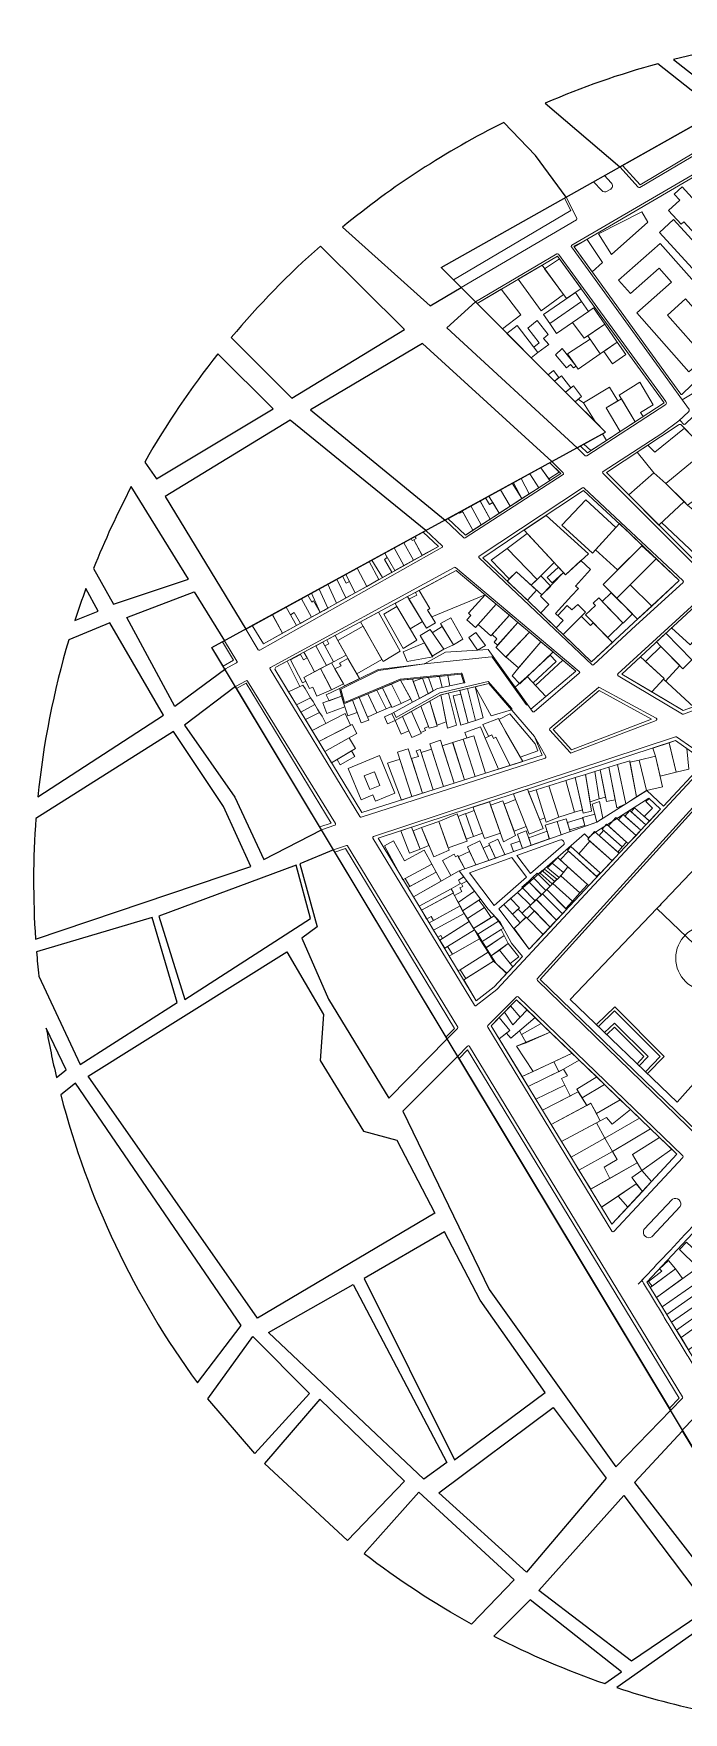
# Model space of a CAD drawing. Header units: millimetres. Extents: x 5737 to 6490, y 1723 to 2476.
# Drawn here: x 5737 to 6025, y 1731 to 2476 of the extents above; entities that cross this region are included whole.
import ezdxf

# ---------------------------------------------------------------- set-up
doc = ezdxf.new("R2010")
doc.units = ezdxf.units.MM
for name, color, linetype, lineweight in [('EDIFICAÇÕES', 250, 'Continuous', 15), ('POLIGONAL', 250, 'Continuous', 25), ('QUADRAS', 251, 'Continuous', 0)]:
    doc.layers.add(name, color=color, linetype=linetype, lineweight=lineweight)

msp = doc.modelspace()

# ---------------------------------------------------------------- linework, layer by layer
for points in [[(6121.64, 2475.81, 0.067625), (6020.98, 2464.39), (6046.37, 2444.49), (6058.18, 2451.14), (6066.31, 2443.24)], [(6040.68, 2441.29), (6013.94, 2462.54, 0.035174), (5964.06, 2445.03), (5997.08, 2416.74)], [(5973.36, 2403.38), (5959.75, 2421.82), (5945.71, 2436.5, 0.056869), (5874.14, 2390.08), (5912.98, 2355.15), (5926.76, 2363.27), (5917.89, 2372.16)], [(5901.61, 2344.69), (5864.29, 2381.68, 0.037712), (5824.76, 2341.07), (5851.66, 2314.19)], [(5818.89, 2333.88, 0.038594), (5786.4, 2285.85), (5791.66, 2278.49), (5843.4, 2309.52)], [(5780.43, 2274.95, 0.026601), (5763.71, 2238.62), (5772.58, 2222.76), (5805.85, 2233.96)], [(5760.3, 2229.71, 0.009883), (5755.43, 2215.65), (5765.79, 2219.74)], [(5794.68, 2173.63), (5770.98, 2214.48), (5752.73, 2206.95, 0.047261), (5739, 2137.33)], [(5742.75, 2034.84, 0.014877), (5747.26, 2012.92), (5751.61, 2016.35)], [(5809.76, 1877.46), (5829.14, 1902.93), (5755.64, 2010.33), (5749.16, 2005.26, 0.094831)], [(5957.31, 1781.26), (5941.2, 1765.16, 0.035637), (5990.45, 1744.11), (5997.85, 1749.29)], [(6040.01, 1773.51), (6003.82, 1748), (5995.73, 1742.33, 0.028453), (6037.06, 1731.29), (6060.55, 1747.92)]]:
    msp.add_lwpolyline(points, format="xyb", close=True)
for points in [[(5933.11, 2356.91), (5920.42, 2345.33), (5978.24, 2292.2), (5990.82, 2299.09), (5986.11, 2303.81), (5977.29, 2312.64), (5973.02, 2316.93), (5968.16, 2321.8), (5965.35, 2324.61)], [(5909.54, 2338.49), (5859.96, 2309.06), (5919.62, 2260.13), (5966.98, 2286.04)], [(5850.92, 2304.37), (5795.41, 2270.62), (5831.21, 2211.75), (5911.13, 2255.48)], [(5826.62, 2186.3), (5804.06, 2169.13), (5826.39, 2137.2), (5839.29, 2109.55), (5864.81, 2122.81)], [(5870.15, 2113.93), (5855.15, 2107.67), (5862.81, 2079.67), (5856.05, 2074.68), (5867.85, 2047.65), (5894.6, 2003.73), (5920.61, 2030.04)], [(5925.23, 2022.36), (5900.81, 1997.92), (5939.16, 1918.89), (5995.3, 1840.26), (6019.67, 1865.37)], [(6080.99, 1763.42), (6024.94, 1856.18), (6003.69, 1833.34), (6066.47, 1752.27)]]:
    msp.add_lwpolyline(points, close=True)
for points in [[(5822.32, 2194.21), (5799.77, 2177.44), (5778.54, 2216.88), (5808.35, 2228.27), (5821.72, 2206.56)], [(5792.66, 2084.43), (5804.13, 2047.47), (5859.89, 2083.37), (5853.53, 2107.07), (5792.66, 2084.43)], [(5761.29, 2013.44), (5849.5, 2068.64), (5865.69, 2040.91), (5864.21, 2020.41), (5883.48, 1989.05), (5898.29, 1985.08), (5915.11, 1952.75), (5836.46, 1906.12), (5761.29, 2013.44)], [(5883.77, 1923.82), (5923.86, 1843.31), (5963.95, 1873.25), (5935.2, 1914.12), (5919.4, 1944.47), (5883.77, 1923.82)], [(5841.32, 1899.75), (5878.91, 1921.15), (5920.42, 1842.1), (5910.24, 1834.8), (5841.32, 1899.75)], [(5814.44, 1870.38), (5834.29, 1898.04), (5859.41, 1872.75), (5835.2, 1846.18), (5814.44, 1870.38)], [(5876.27, 1807.56), (5901.66, 1833.93), (5864.01, 1870.19), (5839.58, 1841.63), (5876.27, 1807.56)], [(5955.76, 1793.51), (5916.89, 1828.75), (5967.57, 1866.6), (5991.02, 1835.21), (5955.76, 1793.51)], [(6036.73, 1777.4), (6002.26, 1753.97), (5961.17, 1785.39), (5998.95, 1827.55), (6036.73, 1777.4)]]:
    msp.add_lwpolyline(points)
for points in [[(5737.98, 2074.24), (5833.47, 2106.41), (5821.37, 2133.14), (5799.12, 2166.34), (5738.17, 2127.83, 0.035858), (5737.98, 2074.24)], [(5789.64, 2083.81), (5738.4, 2068.61, 0.007149), (5739.44, 2057.91), (5757.74, 2018.63), (5800.83, 2046.09), (5789.64, 2083.82)], [(5883.66, 1801.71), (5908.03, 1829.03), (5950.31, 1790.12), (5931.38, 1770.4, -0.037967), (5883.68, 1801.7)]]:
    msp.add_lwpolyline(points, format="xyb")
at = {"layer": 'EDIFICAÇÕES'}
for points in [[(6021.23, 2404.7), (6024.77, 2407.89), (6039.45, 2391.87), (6032.11, 2385.14), (6025.43, 2392.43), (6024.27, 2391.36), (6018.69, 2397.45), (6023.69, 2402.02), (6021.26, 2404.67)], [(5987.59, 2387.13), (5993.43, 2377.99), (6009.47, 2392.19), (6006.92, 2396.86), (5987.59, 2387.13)], [(6014.7, 2387.74), (6020.87, 2393.39), (6043.49, 2368.7), (6037.32, 2363.05), (6014.7, 2387.74)], [(5976.89, 2381.28), (5984.84, 2370.29), (5989.4, 2374.41), (5982.57, 2384.61), (5976.66, 2381.63), (5976.89, 2381.28)], [(5963.78, 2371.5), (5970.36, 2376.05), (5979.96, 2362.82), (5973.49, 2358.34), (5963.78, 2371.5)], [(5952.05, 2366.94), (5962.19, 2352.88), (5972.11, 2360.21), (5962.62, 2373.17), (5952.05, 2366.94)], [(5977.44, 2361.07), (5980.17, 2357.12), (5966.04, 2347.35), (5963.3, 2351.29), (5977.44, 2361.07)], [(5980.17, 2357.12), (5983.22, 2352.7), (5969.1, 2342.94), (5966.05, 2347.36), (5980.17, 2357.12)], [(5983.22, 2352.7), (5985.46, 2354.25), (5990.41, 2347.09), (5981.35, 2340.82), (5976.16, 2347.82), (5983.22, 2352.7)], [(6018.26, 2351.06), (6026.3, 2358.19), (6037.8, 2345.2), (6029.76, 2338.07), (6018.26, 2351.06)], [(5990.41, 2347.09), (5995.98, 2339.04), (5988.47, 2333.85), (5982.91, 2341.9), (5990.41, 2347.09)], [(5983.93, 2340.42), (5988.47, 2333.85), (5978.65, 2327.06), (5973.95, 2333.86), (5983.93, 2340.42)], [(5983.93, 2340.42), (5988.47, 2333.85)], [(5995.98, 2339.04), (5999.76, 2333.57), (5993.85, 2329.48), (5990.07, 2334.95), (5995.98, 2339.04)], [(5968.54, 2333.49), (5973.44, 2327.65), (5975.23, 2329.14), (5976.52, 2327.61), (5977.7, 2328.43), (5971.56, 2336.27), (5968.54, 2333.49)], [(5965.35, 2324.61), (5967.68, 2326.43), (5970.11, 2323.31), (5968.16, 2321.8)], [(5975.39, 2318.78), (5971.2, 2324.16), (5968.16, 2321.8)], [(5973.02, 2316.93), (5976.5, 2319.64), (5980.19, 2314.9), (5977.29, 2312.64)], [(5973.02, 2316.93), (5975.39, 2318.78)], [(5992.59, 2296.35), (5997.32, 2299.42), (5991.03, 2309.84), (5996.29, 2313.02), (5992.6, 2319.12), (5981.07, 2312.15), (5986.11, 2303.81)], [(6003.93, 2303.72), (6007.45, 2306), (6006.33, 2307.86), (6011.95, 2311.26), (6005.92, 2321.25), (5996.82, 2315.54), (6003.93, 2303.72)], [(5977.29, 2312.64), (5978.65, 2313.7), (5981.07, 2312.15), (5986.11, 2303.81)], [(5997.32, 2299.42), (6003.93, 2303.72), (5997.79, 2313.93), (5991.03, 2309.84), (5997.32, 2299.42)], [(6017.56, 2276.36), (6012.25, 2281.12), (6004.78, 2290.21), (6009.48, 2293.31), (6012.66, 2290.31), (6025.78, 2300.89), (6035.23, 2290.96), (6017.56, 2276.36)], [(5991.18, 2295.43), (5984.25, 2290.94), (5981.1, 2293.77)], [(5989.43, 2298.32), (5991.18, 2295.43), (5992.59, 2296.35)], [(5989.43, 2298.32), (5991.18, 2295.43)], [(6035.23, 2290.96), (6017.56, 2276.36), (6027.11, 2266.76), (6044.11, 2278.82), (6045.52, 2280.16), (6044.32, 2281.41), (6035.23, 2290.96)], [(6012.25, 2281.12), (6001.07, 2271.32), (6014.47, 2257.93), (6025.63, 2268.35), (6017.56, 2276.36), (6012.25, 2281.12)], [(5939.06, 2270.76), (5943.66, 2263.18), (5948.53, 2266.33), (5944.16, 2273.56), (5939.06, 2270.76)], [(5982, 2269.04), (5995.4, 2256.85), (5985, 2245.41), (5971.37, 2257.82), (5982, 2269.04)], [(6045.69, 2254.6), (6033.03, 2242.62), (6015.61, 2258.99), (6014.47, 2257.93), (6025.63, 2268.35), (6027.11, 2266.76), (6034.64, 2260.6), (6036.97, 2262.19), (6045.69, 2254.6)], [(5973.06, 2235.85), (5983.16, 2245.23), (5964.47, 2262.22), (5954.62, 2255.66), (5973.06, 2235.85)], [(5996.98, 2258.59), (5986.35, 2246.9), (5996.13, 2238.01), (6006.99, 2248.88), (5996.98, 2258.59), (5996.98, 2258.59)], [(5947.08, 2247.57), (5955.98, 2254.21), (5968.01, 2241.27), (5960.49, 2233.81), (5947.08, 2247.57), (5947.08, 2247.57)], [(6012.74, 2242.5), (5995.75, 2225.44), (5989.66, 2231.51), (6006.84, 2248.77), (6013.2, 2242.97), (6012.74, 2242.5)], [(5960.49, 2233.81), (5947.08, 2247.57), (5940.1, 2242.33), (5948.11, 2234.06), (5951.36, 2237.2), (5957.85, 2231.19), (5960.49, 2233.81)], [(5962.49, 2226.9), (5961.92, 2226.34), (5965.69, 2222.68), (5962.02, 2218.92), (5968.92, 2212.3), (5971.95, 2215.6), (5968.58, 2218.69), (5975.75, 2226.49), (5978.72, 2229.72), (5977.46, 2230.86), (5984.13, 2238.23), (5979.82, 2242.13), (5973.07, 2235.84), (5972.13, 2236.85), (5961.92, 2226.34)], [(6013.2, 2242.97), (6023.38, 2233.28), (6011.24, 2222.01), (6001.75, 2231.46), (6013.2, 2242.97)], [(5951.36, 2237.2), (5960.22, 2229), (5956.33, 2224.81), (5956.11, 2224.56), (5947.13, 2233.1), (5951.36, 2237.2)], [(5957.85, 2231.19), (5962.04, 2235.35), (5966.49, 2230.87), (5962.49, 2226.9), (5957.85, 2231.19)], [(5964.92, 2234.65), (5969.88, 2239.27), (5972.13, 2236.85), (5967.17, 2232.24), (5964.92, 2234.65)], [(5903.59, 2225.12), (5907.13, 2226.77), (5906.52, 2228.06), (5908.11, 2228.91), (5912.9, 2220.93), (5911.79, 2220.24), (5915.32, 2214.58), (5911.38, 2212.12), (5903.59, 2225.12)], [(5937.91, 2226.47), (5942.33, 2222.76), (5933.05, 2212.49), (5929.28, 2215.89), (5931.03, 2217.83), (5929.94, 2218.82), (5937.37, 2226.93), (5937.91, 2226.47)], [(5989.33, 2223.99), (5993.33, 2227.85), (6002.67, 2218.55), (5998.57, 2214.43), (5989.33, 2223.99)], [(6001.75, 2231.46), (5995.75, 2225.44), (6004.96, 2216.18), (6011.24, 2222.01)], [(5882.13, 2215.01), (5892.09, 2197.36), (5899.7, 2201.95), (5890.06, 2219.25), (5882.13, 2215.01)], [(5892.49, 2218.46), (5898.16, 2221.86), (5907.15, 2206.87), (5900.99, 2203.18), (5892.49, 2218.46)], [(5898.16, 2221.86), (5897.44, 2223.2), (5902.97, 2226.16), (5909.6, 2215.1), (5904.17, 2211.85), (5898.16, 2221.86)], [(5942.33, 2222.76), (5948.14, 2217.88), (5939.93, 2208.79), (5934.3, 2213.87), (5942.33, 2222.76)], [(5968.92, 2212.3), (5972, 2209.35), (5980.01, 2217.42), (5981.9, 2219.25), (5978.51, 2222.74), (5975.83, 2220.29), (5973.72, 2222.23), (5969.6, 2217.76), (5971.95, 2215.6), (5968.92, 2212.3), (5972, 2209.35)], [(5998.49, 2214.51), (5991.75, 2208), (5981.96, 2218.13), (5986.28, 2222.29), (5985.34, 2223.26), (5987.77, 2225.6), (5998.49, 2214.51)], [(6020.71, 2212.86), (6032.62, 2223.81), (6039.48, 2217.36), (6028.28, 2204.78), (6020.09, 2212.29), (6020.71, 2212.86)], [(5883.22, 2213.08), (5891.57, 2198.23), (5880.41, 2191.92), (5872.34, 2206.17), (5872.05, 2206.72), (5883.22, 2213.08)], [(5908.56, 2208.94), (5913.94, 2199.82), (5918.99, 2202.8), (5913.07, 2211.65), (5908.54, 2208.98)], [(5918.99, 2202.8), (5923.3, 2204.77), (5918.3, 2212.99), (5913.93, 2210.19)], [(5923.3, 2204.77), (5927.5, 2207.27), (5922.16, 2216.78), (5917.56, 2214.2), (5917.56, 2214.2), (5923.3, 2204.77)], [(5948.12, 2217.9), (5951.88, 2214.73), (5942.88, 2204.59), (5941.33, 2205.96), (5942.61, 2207.41), (5940.45, 2209.33), (5948.12, 2217.9)], [(5951.88, 2214.73), (5957.04, 2210.4), (5946.61, 2199.38), (5942.2, 2203.56), (5942.07, 2203.68), (5951.88, 2214.73)], [(5980.08, 2217.36), (5984.12, 2213.36), (5985.36, 2214.61), (5993.83, 2205.85), (5984.58, 2197.28), (5972, 2209.35), (5980.01, 2217.42)], [(5866.32, 2204.32), (5868.07, 2205.26), (5867.15, 2206.99), (5870.84, 2208.97), (5872.05, 2206.72), (5875.68, 2200.27), (5870.09, 2197.28), (5866.32, 2204.32)], [(5912.67, 2201.97), (5914.19, 2199.4), (5902.83, 2197.35), (5900.98, 2201.76), (5910.45, 2205.73), (5912.67, 2201.97)], [(5933.22, 2210.23), (5937.53, 2204.53), (5934, 2202.45), (5930.08, 2207.99), (5933.22, 2210.23)], [(5957.04, 2210.4), (5962.09, 2206.15), (5952.25, 2194.6), (5946.62, 2199.4), (5957.04, 2210.4)], [(5962.09, 2206.15), (5967.48, 2201.63), (5952.74, 2187.5), (5949.3, 2191.12), (5951.8, 2194.06), (5962.09, 2206.15)], [(6009.38, 2198.29), (6015.28, 2204.09), (6023.68, 2195.56), (6017.41, 2188.68), (6016.46, 2189.55), (6016.77, 2189.9), (6008.51, 2197.43), (6009.38, 2198.29)], [(6015.28, 2204.09), (6013.34, 2206.06), (6017.49, 2209.9), (6029.03, 2198.19), (6025, 2194.22), (6015.28, 2204.09)], [(5850.99, 2198.13), (5855.5, 2200.54), (5856.76, 2198.2), (5858.38, 2199.06), (5861.71, 2192.84), (5857.03, 2190.34), (5857.88, 2188.75), (5856.42, 2187.97), (5850.99, 2198.13)], [(5874.63, 2187.46), (5874.63, 2187.46), (5869.21, 2196.8), (5864.33, 2194.23), (5869.2, 2184.9), (5874.63, 2187.46)], [(5874.63, 2187.46), (5875.06, 2186.58), (5881.62, 2189.79), (5876.52, 2198.79), (5872.75, 2196.65), (5873.47, 2195.43), (5870.78, 2194.09), (5874.63, 2187.46)], [(5966.15, 2200.24), (5968.83, 2197.45), (5958.75, 2187.88), (5956.09, 2190.68), (5966.15, 2200.24)], [(5971.77, 2198.02), (5977.6, 2193.12), (5964.3, 2181.81), (5960.09, 2186.36), (5959.66, 2186.83), (5971.77, 2198.02)], [(6011.32, 2183.92), (6016.77, 2189.9), (6006.26, 2199.48), (5998.05, 2191.84), (6011.32, 2183.92)], [(5868.49, 2186.46), (5868.49, 2186.46), (5869.17, 2184.89), (5862.79, 2181.98), (5860.94, 2186.02), (5859.51, 2185.37), (5857.03, 2190.34), (5864.33, 2194.23), (5868.49, 2186.46)], [(5905.11, 2189.6), (5899.88, 2189.07), (5905.18, 2179.34), (5908.23, 2181), (5905.11, 2189.6)], [(5950.67, 2186.03), (5957.66, 2176.19), (5964.29, 2181.81), (5956.09, 2190.68), (5950.67, 2186.03)], [(6011.32, 2183.92), (6025.14, 2175.66), (6029.83, 2177.37), (6016.46, 2189.55), (6011.32, 2183.92)], [(5850.23, 2183.95), (5853.71, 2178.21), (5859.92, 2181.33), (5857.62, 2185.4), (5856.55, 2186.96), (5850.23, 2183.95)], [(5873.72, 2182.01), (5865.47, 2179), (5867.17, 2174.32), (5875.19, 2177.26), (5874.71, 2178.57), (5873.72, 2182.01)], [(5872.74, 2185.45), (5866.93, 2182.61), (5868.2, 2180), (5873.72, 2182.01), (5872.74, 2185.45)], [(5917.69, 2182.56), (5912.82, 2179.81), (5916.04, 2169.2), (5920.13, 2170.57), (5917.69, 2182.56)], [(5921.06, 2183.36), (5917.69, 2182.56), (5920.69, 2167.84), (5924.61, 2169.21), (5921.06, 2183.36)], [(5926.64, 2182.96), (5923.22, 2182.15), (5926.56, 2169.14), (5929.82, 2170.27), (5926.64, 2182.96)], [(5929.6, 2185.38), (5926.23, 2184.58), (5929.82, 2170.27), (5933.15, 2171.24), (5929.6, 2185.38)], [(5932.97, 2186.18), (5929.6, 2185.38), (5933.15, 2171.24), (5936.49, 2172.39), (5932.97, 2186.18)], [(5853.71, 2178.21), (5855.7, 2174.94), (5861.81, 2178.39), (5861.1, 2179.66), (5859.92, 2181.33), (5853.71, 2178.21)], [(5855.7, 2174.94), (5857.68, 2171.66), (5863.89, 2174.78), (5862.98, 2176.33), (5861.81, 2178.39), (5855.7, 2174.94)], [(5857.68, 2171.66), (5860.66, 2166.77), (5866.78, 2169.9), (5865.06, 2173.11), (5863.89, 2174.78), (5857.68, 2171.66)], [(5897.53, 2171.18), (5896.01, 2174.34), (5892.76, 2172.92), (5894.15, 2169.71), (5897.53, 2171.18)], [(5912.82, 2179.81), (5908.93, 2177.61), (5912.54, 2167.89), (5916.15, 2168.76), (5912.82, 2179.81)], [(5866.29, 2157.46), (5866.29, 2157.46), (5863.59, 2161.91), (5878.42, 2169.51), (5880.5, 2165.45), (5866.29, 2157.46)], [(5900.72, 2172.98), (5897.53, 2171.18), (5900.18, 2165.11), (5903.55, 2166.58), (5900.72, 2172.98)], [(5937.58, 2147.86), (5937.58, 2147.86), (5943.31, 2149.67), (5937.34, 2163.43), (5935.33, 2168.37), (5928.4, 2165.98), (5928.4, 2165.98), (5929.27, 2163.49), (5932.31, 2164.42), (5933.66, 2160.19), (5937.58, 2147.86)], [(5948.5, 2151.32), (5954.05, 2153.09), (5946.47, 2166.42), (5946.47, 2166.42), (5943.29, 2172.07), (5936.41, 2169.45), (5938.85, 2164.24), (5940.32, 2164.92), (5940.3, 2164.95)], [(5948.35, 2174.12), (5959.62, 2160.93), (5960.68, 2157.85), (5952.94, 2154.97), (5943.51, 2171.64), (5948.35, 2174.12)], [(5877.24, 2163.23), (5879.82, 2158.89), (5869.28, 2152.51), (5866.29, 2157.46), (5877.06, 2163.52), (5877.24, 2163.23)], [(5912.88, 2160.96), (5917.55, 2162.44), (5923.59, 2143.4), (5918.92, 2141.92), (5912.88, 2160.96)], [(5943.31, 2149.67), (5945.72, 2150.44), (5948.5, 2151.32), (5942.11, 2163.82), (5941.15, 2163.32), (5940.3, 2164.95), (5937.34, 2163.43), (5943.31, 2149.67)], [(6012.9, 2155.39), (6011.71, 2159), (6018.93, 2161.37), (6022.03, 2148.25), (6014.98, 2146.58), (6012.9, 2155.39)], [(6019.26, 2159.97), (6018.93, 2161.37), (6021.8, 2162.31), (6026.78, 2158.84), (6027.73, 2149.6), (6022.03, 2148.25), (6019.26, 2159.97)], [(5871.75, 2154), (5873.14, 2151.59), (5879.59, 2155.32), (5878.08, 2157.85), (5871.75, 2154)], [(5876.69, 2149.98), (5890.57, 2155.68), (5897.39, 2139.07), (5888.74, 2135.51), (5887.62, 2138.24), (5882.4, 2136.09), (5876.69, 2149.98)], [(5996.08, 2151.71), (6001.49, 2153.35), (6004.55, 2137.39), (5999.75, 2134.33), (5996.08, 2151.71)], [(6001.61, 2152.73), (6005.68, 2153.69), (6008.88, 2140.15), (6004.55, 2137.39), (6001.61, 2152.73)], [(6005.68, 2153.69), (6012.9, 2155.39), (6016.09, 2141.85), (6008.88, 2140.15), (6005.68, 2153.69)], [(5884, 2146.84), (5888.24, 2148.53), (5890.7, 2142.38), (5886.25, 2140.6), (5883.79, 2146.76), (5884, 2146.84)], [(5965.69, 2142.28), (5973.23, 2144.65), (5976.95, 2130.55), (5970.05, 2128.37), (5965.69, 2142.28)], [(5973.23, 2144.65), (5977.33, 2145.93), (5980.59, 2131.6), (5976.95, 2130.55), (5973.23, 2144.65)], [(5977.33, 2145.93), (5981.85, 2147.34), (5984.61, 2130.97), (5980.93, 2130.1), (5977.33, 2145.93)], [(5981.85, 2147.34), (5985.96, 2148.61), (5988.02, 2136.43), (5983.89, 2135.22), (5981.85, 2147.34)], [(5985.96, 2148.61), (5988.43, 2149.38), (5990.81, 2137.24), (5988.02, 2136.43), (5985.96, 2148.61)], [(5988.43, 2149.38), (5992.25, 2150.57), (5995.12, 2136.06), (5991.2, 2135.28), (5988.4, 2149.37)], [(5992.26, 2150.54), (5996.08, 2151.71), (5999.75, 2134.33), (5995.83, 2132.5), (5992.26, 2150.54)], [(5950.82, 2136.19), (5949.99, 2138.73), (5956.12, 2140.78), (5963.11, 2123.31), (5956.96, 2120.85), (5955.59, 2124.26), (5950.82, 2136.19)], [(5956.65, 2139.45), (5960.02, 2140.5), (5963.91, 2128.08), (5961.57, 2127.14), (5956.65, 2139.45)], [(5960.02, 2140.5), (5965.69, 2142.28), (5970.05, 2128.37), (5964.52, 2126.16), (5960.02, 2140.5)], [(5921.38, 2114.87), (5929.36, 2117.74), (5925.04, 2129.78), (5916.78, 2126.47), (5921, 2114.73)], [(5925.42, 2128.7), (5928.63, 2129.96), (5932.28, 2119.81), (5929.04, 2118.65), (5925.42, 2128.7)], [(5928.67, 2129.87), (5932.56, 2131.28), (5936.21, 2121.22), (5932.28, 2119.81), (5928.63, 2129.96)], [(5932.56, 2131.28), (5932.05, 2132.84), (5939.27, 2135.21), (5944.13, 2121.24), (5937.05, 2118.91), (5932.56, 2131.28)], [(5939.78, 2133.65), (5945.3, 2135.65), (5950.85, 2120.28), (5945.47, 2117.41), (5939.78, 2133.65)], [(5945.83, 2134.2), (5950.82, 2136.19), (5955.59, 2124.26), (5950.19, 2122.1), (5945.83, 2134.2)], [(5981.63, 2124.61), (5981.72, 2124.34), (5986.89, 2126.17), (5985.98, 2129.68), (5980.63, 2128.19), (5981.63, 2124.61)], [(5984.78, 2134.14), (5988.05, 2135.31), (5989.64, 2127.9), (5986.98, 2126.2), (5984.78, 2134.14)], [(6006.42, 2122.57), (6008.69, 2124.97), (6001.53, 2131.32), (5999.34, 2128.85), (6006.42, 2122.57)], [(6008.69, 2124.97), (6010.26, 2126.65), (6003.68, 2132.48), (6002.16, 2130.76), (6008.69, 2124.97)], [(6008.02, 2128.63), (6010.26, 2126.65), (6015.13, 2131.85), (6010.08, 2136.65), (6008.7, 2135.25), (6011.65, 2132.35), (6008.12, 2128.75)], [(5900.01, 2122.32), (5903.88, 2112.34), (5908.55, 2114.18), (5904.77, 2123.88), (5900.01, 2122.32)], [(5908.55, 2114.18), (5908.55, 2114.18), (5912.44, 2115.82), (5909.09, 2123.71), (5905.4, 2122.27), (5908.55, 2114.18)], [(5909.09, 2123.71), (5916.78, 2126.47), (5921.38, 2113.68), (5914.58, 2110.79), (5909.09, 2123.71)], [(5953.92, 2114.48), (5957.86, 2115.88), (5955.58, 2122.28), (5951.74, 2120.8), (5953.92, 2114.48)], [(5964.16, 2124.43), (5965.87, 2118.72), (5971.03, 2120.55), (5969.28, 2126.38), (5963.99, 2124.8), (5964.16, 2124.43)], [(5969.28, 2126.38), (5973.39, 2127.61), (5975.07, 2121.98), (5971.03, 2120.55), (5969.28, 2126.38)], [(5974.85, 2122.72), (5981.63, 2124.61), (5980.65, 2128.09), (5973.85, 2126.06), (5974.85, 2122.72)], [(5990.18, 2122.25), (5998.22, 2115.13), (5996.22, 2112.88), (5987.92, 2120.25), (5989.91, 2122.49), (5990.18, 2122.25)], [(5998.22, 2115.13), (6000.14, 2117.31), (5991.23, 2125.2), (5989.33, 2123.06), (5998.22, 2115.13)], [(6000.14, 2117.31), (6000.88, 2116.65), (6004.29, 2120.28), (5995.34, 2128.21), (5992.04, 2124.48), (6000.14, 2117.31)], [(6004.29, 2120.28), (6006.42, 2122.57), (5998.58, 2129.52), (5996.51, 2127.18), (6004.29, 2120.28)], [(5901.97, 2101.14), (5900.91, 2100.57), (5892.76, 2115.64), (5896.81, 2117.83), (5901.57, 2109.03), (5910.32, 2113.76), (5913.72, 2107.5), (5901.97, 2101.14)], [(5933.24, 2107.15), (5938.96, 2109.18), (5935.05, 2117.84), (5929.52, 2115.27), (5933.24, 2107.15)], [(5938.96, 2109.18), (5941.98, 2110.25), (5939.34, 2115.95), (5936.53, 2114.65), (5938.96, 2109.18)], [(5941.41, 2111.48), (5941.98, 2110.25), (5946.17, 2111.74), (5943.04, 2118.54), (5939.01, 2116.67), (5941.41, 2111.48)], [(5948.82, 2116.4), (5949.99, 2113.09), (5953.92, 2114.48), (5952.79, 2117.77), (5948.82, 2116.4)], [(5956.69, 2119.17), (5964.86, 2122.08), (5965.83, 2118.72), (5957.86, 2115.88), (5956.69, 2119.17)], [(5986.76, 2102.09), (5988.36, 2103.71), (5975.41, 2115.31), (5973.94, 2113.66), (5986.76, 2102.09)], [(5988.36, 2103.71), (5988.59, 2103.53), (5993.66, 2108.94), (5983.87, 2117.7), (5978.92, 2112.17), (5988.36, 2103.71)], [(5993.66, 2108.94), (5996.84, 2112.34), (5985.91, 2122.02), (5982.87, 2118.59), (5993.66, 2108.94)], [(5903.91, 2097.56), (5901.97, 2101.14), (5913.73, 2107.5), (5915.66, 2103.94), (5903.91, 2097.56)], [(5918.41, 2109.1), (5923.6, 2111.92), (5924.21, 2110.79), (5925.2, 2111.32), (5928.4, 2105.44), (5925.86, 2104.54), (5922.2, 2102.43), (5918.41, 2109.1)], [(5928.4, 2105.44), (5933.24, 2107.15), (5930.51, 2113.13), (5925.49, 2110.8), (5928.4, 2105.44)], [(5972.13, 2103.86), (5967.11, 2107.95), (5965, 2105.87), (5970.18, 2101.65), (5972.13, 2103.86)], [(5970.6, 2109.48), (5969.65, 2110.45), (5967.11, 2107.95), (5972.13, 2103.86), (5974.12, 2106.3), (5969.65, 2110.45)], [(5982.78, 2098.49), (5983.34, 2097.98), (5987.03, 2101.86), (5974.41, 2113.23), (5970.6, 2109.48), (5982.78, 2098.49)], [(5905.6, 2093.01), (5903.1, 2097.15), (5915.66, 2103.94), (5917.82, 2099.96), (5905.6, 2093.01)], [(5908.17, 2088.96), (5908.17, 2088.96), (5905.6, 2093.01), (5925.86, 2104.54), (5927.86, 2101.91), (5925.57, 2100.46), (5926.22, 2099.26), (5926.43, 2098.88), (5922.27, 2096.62), (5908.17, 2088.96)], [(5932.63, 2095.6), (5929.28, 2100.03), (5926.92, 2098.75), (5927.51, 2097.66), (5926.21, 2096.95), (5927.07, 2095.38), (5923.75, 2093.56), (5924.7, 2091.82), (5924.7, 2091.82), (5925.37, 2090.58), (5932.63, 2095.6)], [(5956.62, 2099.86), (5953.7, 2097.25), (5959.52, 2091.32), (5962.31, 2094.06), (5956.61, 2099.85)], [(5964.31, 2095.87), (5958.53, 2101.74), (5956.62, 2099.86), (5962.39, 2093.98), (5964.3, 2095.86)], [(5966.2, 2097.72), (5960.93, 2103.06), (5960.41, 2103.59), (5958.53, 2101.74), (5964.3, 2095.86), (5966.19, 2097.73)], [(5976.11, 2091.1), (5979.39, 2094.73), (5970.92, 2102.37), (5967.43, 2098.93), (5976.11, 2091.1)], [(5979.39, 2094.73), (5982.78, 2098.49), (5974.12, 2106.3), (5970.92, 2102.37), (5979.39, 2094.73)], [(5909.2, 2087.05), (5908.17, 2088.96), (5922.27, 2096.62), (5923.3, 2094.73), (5909.2, 2087.05)], [(5914.48, 2082.58), (5913.44, 2084.26), (5911.42, 2083.12), (5909.17, 2087.11), (5923.15, 2094.65), (5926.24, 2088.99), (5914.48, 2082.58)], [(5935.31, 2092.06), (5932.63, 2095.6), (5925.37, 2090.58), (5927.4, 2086.85), (5935.31, 2092.06)], [(5948.69, 2092.34), (5951.66, 2094.99), (5957.51, 2089.35), (5953.78, 2085.76), (5952.02, 2087.59), (5952.69, 2088.19), (5948.69, 2092.34)], [(5951.66, 2094.99), (5953.92, 2097.01), (5959.51, 2091.31), (5957.51, 2089.35), (5951.66, 2094.99)], [(5969.05, 2082.68), (5971.64, 2085.45), (5962.84, 2094.42), (5960.13, 2091.77), (5969.05, 2082.68)], [(5971.64, 2085.45), (5973.49, 2087.42), (5964.76, 2096.31), (5962.84, 2094.42), (5971.64, 2085.45)], [(5973.12, 2087.79), (5976.11, 2091.1), (5967.43, 2098.93), (5964.77, 2096.3), (5973.12, 2087.79)], [(5914.49, 2078.29), (5912.59, 2081.44), (5926.24, 2088.99), (5928.04, 2085.68), (5914.49, 2078.29)], [(5918.49, 2074.58), (5917.78, 2075.9), (5916.43, 2075.08), (5914.49, 2078.29), (5928.04, 2085.68), (5930.33, 2082.04), (5918.49, 2074.58)], [(5949.47, 2085.31), (5945.64, 2089.6), (5948.69, 2092.34), (5952.69, 2088.19), (5949.47, 2085.31)], [(5952.89, 2081.5), (5949.47, 2085.31), (5952.02, 2087.59), (5955.48, 2083.99), (5952.89, 2081.5)], [(5963.05, 2076.28), (5966.19, 2079.64), (5959.33, 2086.76), (5956.03, 2083.58), (5963.05, 2076.28)], [(5966.19, 2079.64), (5969.05, 2082.68), (5960.05, 2091.85), (5957.51, 2089.35), (5957.01, 2088.86), (5966.19, 2079.64)], [(5920.75, 2070.99), (5919.48, 2070.19), (5917.22, 2073.78), (5930.33, 2082.04), (5932.59, 2078.45), (5920.75, 2070.99)], [(5936.05, 2073.24), (5944.46, 2078.56), (5945.52, 2079.09), (5943.25, 2082.23), (5934.2, 2076.54), (5935.95, 2073.49)], [(5956.94, 2069.76), (5963.05, 2076.28), (5955.56, 2084.07), (5950.22, 2078.93), (5956.94, 2069.76)], [(5926.37, 2060.69), (5925.46, 2060.14), (5921.46, 2066.76), (5934.89, 2074.44), (5938.66, 2068.47)], [(5947.64, 2072.27), (5945.8, 2075.91), (5937.79, 2070.48), (5940.09, 2066.86), (5947.64, 2072.27)], [(5947.64, 2072.27), (5952.28, 2066.47), (5948.49, 2063.44), (5943.7, 2069.43), (5947.64, 2072.27)], [(5926.37, 2060.69), (5928.86, 2056.76), (5941.15, 2064.54), (5938.66, 2068.47), (5926.37, 2060.69)], [(5927.88, 2056.14), (5933.43, 2046.94), (5941.37, 2053.15), (5946.95, 2059.1), (5941.15, 2064.54), (5927.88, 2056.14)], [(5948.49, 2063.44), (5949.67, 2061.96), (5946.9, 2059.05), (5942.17, 2063.57), (5940.06, 2066.9), (5943.73, 2069.39), (5948.49, 2063.44)], [(5956.01, 2042.87), (5949.69, 2036.32), (5945.92, 2041.87), (5943.55, 2039.47), (5948.32, 2033.71), (5946.85, 2032.6), (5948.72, 2030.37), (5959.55, 2039.45), (5956.01, 2042.87)], [(5948.65, 2044.62), (5945.92, 2041.87), (5949.69, 2036.32), (5952.85, 2039.59), (5948.65, 2044.62)], [(5951.35, 2047.36), (5948.65, 2044.62), (5952.85, 2039.59), (5956.01, 2042.87), (5951.35, 2047.36)], [(5943.55, 2039.47), (5940, 2035.88), (5943.53, 2030.08), (5948.32, 2033.71), (5943.55, 2039.47)], [(5946.85, 2032.6), (5943.53, 2030.08), (5953.76, 2013.27), (5958.71, 2015.61), (5951.29, 2026.78), (5955.55, 2028.34), (5952.61, 2033.63), (5948.72, 2030.37), (5946.85, 2032.6)], [(5951.29, 2026.78), (5958.71, 2015.61), (5975.93, 2023.67), (5966.27, 2032.98), (5951.29, 2026.78)], [(5959.55, 2039.45), (5962.27, 2036.84), (5953.53, 2031.98), (5952.61, 2033.63), (5959.55, 2039.45)], [(5962.27, 2036.84), (5966.27, 2032.98), (5955.55, 2028.34), (5953.53, 2031.98), (5962.27, 2036.84)], [(5967.85, 2019.88), (5953.76, 2013.27), (5956.42, 2008.92), (5970.01, 2015.57), (5967.85, 2019.88)], [(5975.93, 2023.67), (5967.85, 2019.88), (5970.07, 2015.45), (5979.07, 2020.64), (5975.93, 2023.67)], [(5979.07, 2020.64), (5986.87, 2013.12), (5978, 2007.68), (5978.59, 2006.53), (5975.16, 2004.77), (5971.32, 2012.49), (5973.87, 2013.7), (5972.16, 2016.66), (5979.07, 2020.64)], [(5956.42, 2008.92), (5959.86, 2003.26), (5972.78, 2009.43), (5971.32, 2012.49), (5973.87, 2013.7), (5972.16, 2016.66), (5956.42, 2008.92)], [(5986.87, 2013.12), (5978, 2007.68), (5980.35, 2003.83), (5990.39, 2009.74), (5986.87, 2013.12)], [(5959.86, 2003.26), (5962.8, 1998.43), (5974.94, 2004.66), (5975.16, 2004.77), (5972.78, 2009.43), (5959.86, 2003.26)], [(5962.8, 1998.43), (5966.68, 1992.05), (5982.51, 2000.51), (5978.6, 2006.54), (5962.8, 1998.43)], [(5980.35, 2003.83), (5982.51, 2000.51), (5984.28, 2001.46), (5986.73, 1996.87), (5997.34, 2003.04), (5990.39, 2009.74), (5980.35, 2003.83)], [(5997.34, 2003.04), (6001.85, 1998.68), (5993.69, 1992.22), (5991.19, 1995.17), (5988.43, 1993.69), (5986.73, 1996.87), (5997.34, 2003.04)], [(5966.68, 1992.05), (5971.27, 1984.53), (5988.43, 1993.69), (5984.28, 2001.46), (5966.68, 1992.05)], [(5993.69, 1992.22), (5991.19, 1995.17), (5986.82, 1992.84), (5990.46, 1985.96), (6005.89, 1994.79), (6001.85, 1998.68), (5993.69, 1992.22)], [(5971.27, 1984.53), (5975.51, 1977.56), (5990.49, 1985.98), (5986.82, 1992.84), (5971.27, 1984.53)], [(6010.76, 1990.1), (5993.9, 1980.14), (5995.94, 1976.52), (5990.23, 1973.19), (5992.62, 1968.16), (6004.87, 1975.1), (6002.79, 1978.69), (6014.69, 1986.31), (6010.76, 1990.1)], [(6005.89, 1994.79), (5990.46, 1985.96), (5993.9, 1980.14), (6010.76, 1990.1), (6005.89, 1994.79)], [(5975.51, 1977.56), (5979, 1971.82), (5993.82, 1980.1), (5990.46, 1985.96), (5975.51, 1977.56)], [(6014.69, 1986.31), (6020.12, 1981.07), (6006.84, 1971.7), (6002.79, 1978.69), (6014.69, 1986.31)], [(6020.12, 1981.07), (6022.4, 1978.88), (6011.16, 1966.74), (6006.84, 1971.7), (6020.12, 1981.07)], [(5979, 1971.82), (5984.19, 1963.31), (5992.62, 1968.16), (5990.23, 1973.19), (5995.94, 1976.52), (5993.82, 1980.1), (5979, 1971.82)], [(6004.87, 1975.1), (5984.16, 1963.36), (5989.04, 1955.35), (6004.37, 1965.79)], [(6004.37, 1965.79), (5996.31, 1960.3), (6000.7, 1955.43), (6007.13, 1962.38), (6004.37, 1965.79)], [(6006.84, 1971.7), (6002.41, 1968.57), (6007.13, 1962.38), (6011.16, 1966.74), (6006.84, 1971.7)], [(5989.04, 1955.35), (5993.64, 1947.79), (6000.7, 1955.43), (5996.31, 1960.3), (5989.04, 1955.35)], [(6023.63, 1936.66), (6026.68, 1939.9), (6035.74, 1931.37), (6034.52, 1930.41), (6034.03, 1931.04), (6031.32, 1929.09), (6023.63, 1936.66)], [(6011.41, 1920.37), (6009.87, 1922.39), (6015.71, 1927.01), (6014.73, 1928.04), (6018.64, 1931.72), (6021.84, 1927.98), (6011.41, 1920.37)], [(6013.35, 1915.3), (6010.62, 1919.69), (6021.84, 1927.98), (6024.94, 1923.7), (6013.35, 1915.3)], [(6015.87, 1911.18), (6013.35, 1915.3), (6029.97, 1927.33), (6032.84, 1923.08), (6015.87, 1911.18)], [(6015.87, 1911.18), (6017.97, 1907.76), (6030.99, 1916.88), (6029.65, 1919.16), (6033.75, 1921.79), (6032.84, 1923.08), (6015.87, 1911.18)], [(6020.08, 1904.33), (6017.97, 1907.76), (6030.99, 1916.88), (6033.04, 1913.42), (6020.08, 1904.33)], [(6022.18, 1900.9), (6020.08, 1904.33), (6033.04, 1913.42), (6035.09, 1909.95), (6022.18, 1900.9)], [(6024.26, 1897.51), (6022.18, 1900.9), (6035.09, 1909.95), (6037.45, 1907.01), (6024.26, 1897.51)], [(6027.59, 1892.1), (6024.26, 1897.51), (6032.15, 1903.22), (6035.85, 1898.14), (6027.59, 1892.1)], [(6006.44, 1880.79), (6006.47, 1880.75)]]:
    msp.add_lwpolyline(points, dxfattribs=at)
for points in [[(6004.64, 2352), (6027.76, 2325.89), (6048.88, 2344.59), (6014.99, 2382.86), (5996.6, 2366.57), (6001.83, 2360.66), (6014.51, 2371.89), (6020.05, 2365.64)], [(5944.44, 2362.47), (5933.81, 2356.21), (5945.08, 2344.92), (5953.19, 2351.23)], [(5951.53, 2346.41), (5947.06, 2342.93), (5957.81, 2332.16), (5960.81, 2334.49)], [(5956.36, 2345.27), (5960.45, 2348.59), (5965.39, 2342.49), (5963.29, 2340.73), (5965.64, 2337.93), (5960.81, 2334.49), (5958.94, 2336.89), (5961.39, 2338.8)], [(5967.68, 2326.43), (5965.35, 2324.61), (5968.16, 2321.8), (5970.11, 2323.31)], [(5971.2, 2324.16), (5968.16, 2321.8), (5973.02, 2316.93), (5975.39, 2318.78)], [(5976.5, 2319.64), (5973.02, 2316.93), (5977.29, 2312.64), (5980.19, 2314.9)], [(5997.32, 2299.42), (5991.03, 2309.84), (5996.29, 2313.02), (5992.6, 2319.12), (5981.07, 2312.15), (5986.11, 2303.81), (5990.82, 2299.09), (5979.66, 2292.98), (5982.77, 2289.97)], [(5981.07, 2312.15), (5978.65, 2313.7), (5977.29, 2312.64), (5986.11, 2303.81)], [(5953.33, 2278.57), (5949.91, 2276.7), (5953.68, 2269.66), (5955.24, 2270.66), (5956.97, 2271.78)], [(5957.13, 2280.65), (5953.33, 2278.57), (5956.97, 2271.78), (5961.17, 2274.49)], [(5962.05, 2283.34), (5957.13, 2280.65), (5961.17, 2274.49), (5966.06, 2277.65)], [(5966.06, 2285.54), (5962.06, 2283.35), (5965.6, 2278.37), (5970.27, 2281.38)], [(5949.44, 2276.44), (5944.16, 2273.56), (5948.53, 2266.33), (5953.68, 2269.66)], [(5927.48, 2263.83), (5926.19, 2263.14), (5925.92, 2263.57), (5920.82, 2260.78), (5928.61, 2253.46), (5931.9, 2255.58)], [(5931.1, 2266.41), (5927.23, 2264.29), (5931.9, 2255.58), (5935.61, 2257.98)], [(5935.11, 2268.6), (5931.1, 2266.41), (5935.61, 2257.98), (5939.65, 2260.59)], [(5940.72, 2267.94), (5939.36, 2267.08), (5937.56, 2269.94), (5935.13, 2268.56), (5939.65, 2260.59), (5943.66, 2263.18)], [(5901.3, 2250.1), (5897.03, 2247.76), (5901.38, 2239.95), (5905.65, 2242.33)], [(5905.75, 2251.37), (5905.05, 2251.03), (5904.58, 2251.89), (5901.3, 2250.1), (5905.65, 2242.33), (5909.45, 2244.45)], [(5909.93, 2254.83), (5906.24, 2252.81), (5906.75, 2251.91), (5905.75, 2251.37), (5909.38, 2244.58), (5916.68, 2248.48)], [(5885.93, 2241.69), (5880.68, 2238.82), (5884.87, 2230.74), (5890.23, 2233.73)], [(5892.76, 2242.57), (5894, 2243.48), (5892.85, 2245.48), (5887.11, 2242.34), (5891.81, 2234.61), (5896.05, 2236.98)], [(5897.03, 2247.76), (5892.86, 2245.48), (5897.34, 2237.7), (5901.38, 2239.95)], [(5871.63, 2233.86), (5867.61, 2231.66), (5871.44, 2223.24), (5875.64, 2225.59)], [(5877.18, 2232.85), (5875.77, 2232.09), (5874.08, 2235.21), (5871.63, 2233.86), (5875.64, 2225.59), (5879.81, 2227.92)], [(5880.68, 2238.82), (5875.58, 2236.03), (5879.81, 2227.92), (5884.87, 2230.74)], [(5908.11, 2228.91), (5924.55, 2237.7), (5937.37, 2226.93), (5913.7, 2217.18), (5911.79, 2220.24), (5912.9, 2220.93)], [(5861.33, 2224.25), (5860.46, 2223.76), (5858.75, 2226.82), (5855.87, 2225.25), (5860.43, 2217.1), (5864.16, 2219.19)], [(5863.73, 2229.55), (5860.3, 2227.67), (5864.16, 2219.19), (5865.78, 2220.09), (5867.58, 2221.09)], [(5867.61, 2231.66), (5863.73, 2229.55), (5867.58, 2221.09), (5871.44, 2223.24)], [(5849.1, 2221.54), (5843.03, 2218.22), (5847.57, 2209.93), (5853.68, 2213.35)], [(5855.87, 2225.25), (5849.1, 2221.54), (5851, 2218.13), (5852.75, 2219.1), (5855.43, 2214.31), (5860.43, 2217.1)], [(5842.95, 2218.18), (5834.11, 2213.34), (5839.07, 2205.19), (5847.57, 2209.93)], [(5820.84, 2206.08), (5816.24, 2203.56), (5821.15, 2195.39), (5825.83, 2197.95)], [(5862.26, 2204.38), (5857.03, 2201.58), (5858.38, 2199.06), (5861.71, 2192.83), (5866.95, 2195.62)], [(5866.32, 2204.32), (5865.4, 2206.05), (5862.26, 2204.38), (5866.95, 2195.62), (5870.09, 2197.29)], [(5850.23, 2183.95), (5844.14, 2194.02), (5844.5, 2194.87), (5849.56, 2197.58), (5855.15, 2186.29)], [(5909.6, 2190.06), (5905.48, 2188.57), (5908.23, 2181), (5912.07, 2183.09)], [(5912.33, 2190.34), (5909.6, 2190.06), (5912.07, 2183.09), (5914.37, 2184.34)], [(5917.09, 2190.82), (5912.33, 2190.34), (5914.37, 2184.34), (5916.27, 2185.39), (5918.3, 2185.83)], [(5920.79, 2191.19), (5917.09, 2190.82), (5918.3, 2185.83), (5921.76, 2186.58)], [(5926.77, 2191.8), (5920.79, 2191.19), (5921.76, 2186.58), (5927.89, 2187.9)], [(5885.41, 2183.04), (5881.46, 2181.39), (5885.15, 2172.76), (5889.4, 2174.62)], [(5889.4, 2184.7), (5885.41, 2183.04), (5889.25, 2174.94), (5889.4, 2174.62), (5893.52, 2176.41)], [(5891.9, 2185.75), (5889.4, 2184.7), (5893.52, 2176.41), (5895.84, 2177.43)], [(5895.9, 2187.41), (5891.9, 2185.74), (5895.91, 2177.28), (5896.07, 2176.95), (5900.18, 2178.75)], [(5899.88, 2189.07), (5895.9, 2187.41), (5900.18, 2178.75), (5904.38, 2180.81)], [(5949.12, 2175.9), (5938.95, 2187.59), (5932.97, 2186.18), (5939.99, 2173.29)], [(5875.34, 2174.28), (5860.66, 2166.77), (5863.59, 2161.91), (5877.66, 2169.12)], [(5878.55, 2180.18), (5874.71, 2178.57), (5875.19, 2177.26), (5876.55, 2173.34), (5880.62, 2174.75)], [(5881.46, 2181.39), (5878.55, 2180.18), (5882.37, 2170.15), (5885.73, 2171.43)], [(5904.7, 2175.23), (5900.72, 2172.98), (5903.55, 2166.58), (5904.83, 2163.65), (5909.08, 2165.53), (5908.91, 2165.92)], [(5908.93, 2177.61), (5904.7, 2175.23), (5908.91, 2165.92), (5910.88, 2166.8), (5910.42, 2167.83), (5912.3, 2168.52)], [(5912.82, 2179.81), (5908.93, 2177.61), (5912.54, 2167.89), (5916.15, 2168.76)], [(5922.98, 2161.45), (5921.58, 2161.04), (5918.3, 2160), (5923.59, 2143.4), (5928.25, 2144.89)], [(5927.64, 2162.94), (5926.25, 2162.53), (5922.97, 2161.48), (5928.25, 2144.89), (5932.92, 2146.37)], [(5932.31, 2164.42), (5930.91, 2164.01), (5927.63, 2162.97), (5932.92, 2146.37), (5937.58, 2147.86)], [(5899.58, 2154), (5898.26, 2153.61), (5894.14, 2152.31), (5900.27, 2135.97), (5904.93, 2137.46)], [(5903.27, 2158.65), (5901.81, 2158.28), (5898.53, 2157.23), (5904.93, 2137.46), (5909.6, 2138.95)], [(5908.6, 2158.31), (5906.86, 2157.76), (5907.81, 2155.34), (5906.15, 2154.89), (5904.67, 2154.42), (5909.6, 2138.95), (5914.26, 2140.43)], [(5913.65, 2158.48), (5912.25, 2158.07), (5909, 2157.04), (5914.26, 2140.43), (5918.92, 2141.92)], [(5963.26, 2104.16), (5962.66, 2104.76), (5960.93, 2103.06), (5966.2, 2097.72), (5968.27, 2099.76)], [(5963.68, 2105.31), (5961.84, 2103.5), (5967.14, 2098.85), (5969.17, 2100.85)], [(5937.04, 2088.36), (5937.04, 2088.36), (5934.59, 2091.59), (5927.4, 2086.85), (5929.49, 2083.38)], [(5940.12, 2083.87), (5940.12, 2083.87), (5937.04, 2088.36), (5929.49, 2083.38), (5929.49, 2083.38), (5932.29, 2078.93)], [(5934.89, 2074.44), (5932.59, 2078.45), (5920.75, 2070.99), (5922.9, 2067.58)], [(5943.25, 2082.23), (5941.4, 2084.66), (5936.7, 2081.71), (5932.29, 2078.93), (5934.2, 2076.54)], [(5945.8, 2075.91), (5944.46, 2078.56), (5936.05, 2073.24), (5937.79, 2070.49)]]:
    msp.add_lwpolyline(points, close=True, dxfattribs=at)
at = {"layer": 'POLIGONAL', "color": 1}
msp.add_lwpolyline([(6058.18, 2451.14), (6336.91, 2180.82), (6284.48, 2128.15), (6410.53, 1991.67), (6094.61, 1740.78), (5816.24, 2203.56), (5990.82, 2299.09), (5917.89, 2372.16)], close=True, dxfattribs=at)
at = {"layer": 'QUADRAS'}
for p, q in [((6057.71, 2267.35), (6024.47, 2302.26)), ((5873.33, 2185.18), (5890.14, 2193.39)), ((5899.69, 2189.53), (5875.03, 2179.25)), ((5890.14, 2193.39), (5910.51, 2196.4)), ((5914.49, 2191.06), (5899.83, 2189.57)), ((5910.51, 2196.4), (5910.61, 2196.45)), ((5875.03, 2179.25), (5873.33, 2185.18)), ((5864.81, 2122.81), (5870.69, 2124.75)), ((6022.4, 1978.88), (5951.35, 2047.36)), ((6008.01, 1921.04), (6008.01, 1921.04))]:
    msp.add_line(p, q, dxfattribs=at)
for points in [[(6040.68, 2441.29), (6048.44, 2433.45, -0.488957), (6048.34, 2432.66), (6005.92, 2407.69, -0.354076), (6005.29, 2407.78), (5997.08, 2416.74)], [(6099.87, 2381.51), (6054.39, 2427.44, 0.342144), (6053.79, 2427.52), (5975.81, 2382.02, 0.443593), (5975.66, 2381.29), (6016.44, 2325.06)], [(5926.76, 2363.27), (5977.85, 2393.35, 0.394359), (5978.05, 2394), (5973.36, 2403.38)], [(5933.11, 2356.91), (5969.19, 2378.15, -0.385569), (5969.85, 2378.02), (6017.53, 2312.74, -0.414214), (6017.5, 2311.32), (5982.42, 2288.63, -0.351813), (5981.8, 2288.69), (5978.24, 2292.2)], [(6068.25, 2351.41), (6034.83, 2319.59, -0.055556), (6034.31, 2319.18), (6024.82, 2313.51)], [(6016.44, 2325.06), (6027.63, 2309.62, -0.414214), (6027.6, 2308.21), (6023.31, 2304.13)], [(6029.43, 2298.42), (6059.47, 2266.88, -0.414214), (6059.43, 2265.47), (6031.96, 2239.31, -0.406902), (6031.26, 2239.31), (5989.63, 2280.9, -0.477099), (5989.71, 2281.68), (6015.73, 2298.58), (6023.31, 2304.13, -0.414214), (6024.02, 2304.11), (6025.33, 2302.73, 0.414214), (6026.04, 2302.72), (6044.45, 2320.25)], [(5919.62, 2260.13), (5927.95, 2252.3, 0.344793), (5928.57, 2252.24), (5971.96, 2280.27, 0.479743), (5972.04, 2281.04), (5966.98, 2286.04)], [(5831.21, 2211.75), (5836.76, 2202.63, 0.404329), (5837.44, 2202.45), (5918.24, 2247.91, 0.506237), (5918.33, 2248.71), (5911.13, 2255.48)], [(5938.95, 2187.59), (5938.95, 2187.59), (5917.69, 2182.56), (5897.53, 2171.18), (5896.01, 2174.34), (5916.32, 2185.4), (5927.89, 2187.9), (5926.77, 2191.8), (5914.54, 2190.56), (5899.88, 2189.07), (5874.71, 2178.57), (5872.74, 2185.45), (5890, 2193.88), (5910.51, 2196.4), (5919.84, 2201.53), (5938.79, 2202.76), (5958.34, 2175.24, 0.439698), (5959.07, 2175.15), (5979.13, 2192.18, 0.464517), (5979.13, 2192.95), (5924.17, 2239.07, 0.30847), (5923.61, 2239.12), (5842.16, 2194.76, 0.428258), (5841.97, 2194.07), (5881.78, 2128.6, 0.346509), (5882.36, 2128.39), (5964, 2154.52, 0.473464), (5964.29, 2155.24), (5959.3, 2164.2), (5938.95, 2187.59)], [(6032.24, 2224.91), (5996.29, 2191.89, 0.502333), (5996.37, 2191.09), (6024.95, 2174.09, 0.226306), (6025.38, 2174.05), (6068.87, 2190.1, 0.557146), (6069.04, 2190.93), (6032.92, 2224.9, 0.39295), (6032.24, 2224.91), (5996.29, 2191.89)], [(5821.98, 2194.02), (5827.11, 2196.82, 0.430312), (5827.3, 2197.52), (5821.72, 2206.56)], [(5910.51, 2196.4), (5940.21, 2199.45, -0.270142), (5940.67, 2199.24), (5955.53, 2178.32, 0.414214), (5956.23, 2178.2), (5956.23, 2178.2)], [(5927.89, 2187.9), (5928.24, 2187.98, 0.536731), (5928.34, 2188.14), (5927.25, 2191.94, 0.36289), (5926.72, 2192.3), (5914.49, 2191.06)], [(5870.96, 2125.49), (5832, 2188.7, 0.398564), (5831.34, 2188.87), (5826.62, 2186.3)], [(5949.12, 2175.9), (5949.1, 2175.88, 0.430222), (5949.17, 2176.6), (5938.72, 2188.57)], [(6031.6, 1988.81), (6111.18, 2073.9, 0.410647), (6111.07, 2078.11), (6041.73, 2144.57), (5961.75, 2056.4), (6031.6, 1988.81)], [(5920.61, 2030.04), (5925.15, 2034.62, 0.344079), (5925.22, 2035.24), (5876.41, 2115.59, 0.34919), (5875.83, 2115.81), (5870.15, 2113.93)], [(5938.61, 2035.89, 0.344241), (5938.54, 2035.28), (5993.61, 1944.72, 0.49645), (5994.4, 1944.64), (6025.09, 1977.45, 0.409542), (6025.07, 1978.15), (5951.99, 2048.73, 0.410766), (5951.29, 2048.72), (5938.61, 2035.89)], [(6019.67, 1865.37), (6024.85, 1870.69, 0.342294), (6024.92, 1871.29), (5930.4, 2026.71, 0.487829), (5929.62, 2026.8), (5925.23, 2022.36)], [(6024.94, 1856.6), (6029.98, 1861.77, -0.489987), (6030.77, 1861.68), (6070.53, 1796.3, -0.386507), (6070.4, 1795.64), (6064.33, 1791.11)]]:
    msp.add_lwpolyline(points, format="xyb", dxfattribs=at)
for points in [[(6040.09, 2440.96), (6047.53, 2433.45), (6006.14, 2408.86), (5998.29, 2417.42)], [(5923.28, 2366.75), (5975.38, 2397.43), (5972.61, 2402.97)], [(5979.66, 2292.98), (5982.77, 2289.97), (6016.79, 2312.07), (5969.51, 2377.23), (5933.81, 2356.21)], [(6017.4, 2311.23), (6017.39, 2311.25)], [(6023.06, 2302.29), (5991.17, 2281.21), (6031.37, 2241.04), (6057.67, 2265.93)], [(5928.61, 2253.46), (5970.89, 2280.77), (5966.06, 2285.54)], [(5928.61, 2253.46), (5920.82, 2260.78)], [(5916.68, 2248.48), (5909.93, 2254.83)], [(5834.11, 2213.34), (5839.07, 2205.19), (5916.68, 2248.48)], [(5924.55, 2237.7), (5844.5, 2194.87), (5844.5, 2194.87), (5844.14, 2194.02), (5844.14, 2194.02), (5882.69, 2130.38)], [(5977.6, 2193.12), (5924.55, 2237.7)], [(6025.14, 2175.66), (5998.05, 2191.84), (6014.92, 2207.53), (6032.62, 2223.81), (6066.85, 2191.61), (6046.07, 2183.28), (6025.14, 2175.66), (5998.05, 2191.84)], [(5820.84, 2206.08), (5825.83, 2197.95), (5821.15, 2195.39)], [(5977.6, 2193.12), (5957.66, 2176.19)], [(5827.12, 2185.47), (5831.33, 2187.76), (5869.07, 2125.71)], [(5938.72, 2188.57), (5917.32, 2183.5), (5897.97, 2172.58), (5896.85, 2174.8)], [(5962.71, 2155.84), (5959.3, 2164.2)], [(5962.71, 2155.84), (5882.69, 2130.38)], [(5869.07, 2125.71), (5864.04, 2124.1)], [(5975.1, 2047.49), (6022.49, 2002), (6096.93, 2085.48), (6052.12, 2128.42), (5975.1, 2047.49)], [(5920.08, 2030.92), (5923.8, 2034.68), (5875.42, 2114.43), (5870.77, 2112.9)], [(6013.56, 2087.9), (6059.71, 2043.74)], [(5951.35, 2047.36), (5940, 2035.88)], [(5986.71, 2036.35), (5994.84, 2044.22), (6016.76, 2022.25), (6009.36, 2014.6)], [(5987.63, 2035.46), (5994.82, 2042.43), (6014.98, 2022.23), (6008.44, 2015.48)], [(5993.64, 1947.79), (5940, 2035.88)], [(5990.39, 2032.81), (5994.78, 2037.06), (6009.62, 2022.19), (6005.68, 2018.13)], [(5991.31, 2031.93), (5994.76, 2035.27), (6007.83, 2022.18), (6004.76, 2019.02)], [(6009.1, 1922.21), (6032.82, 1883.57), (6145.23, 2001.39), (6112.73, 2032.56), (6009.07, 1922.18)], [(5929.6, 2025.15), (5925.84, 2021.35)], [(5929.6, 2025.15), (6023.48, 1870.72)], [(5993.64, 1947.79), (6022.4, 1978.88)], [(6023.48, 1870.72), (6019.13, 1866.25)]]:
    msp.add_lwpolyline(points, dxfattribs=at)
for points in [[(6018.54, 2323.69), (5976.89, 2381.28), (6054.44, 2426.75), (6073.15, 2407.85), (6073.15, 2407.85), (6047.87, 2384.24), (6071.69, 2361.28), (6024.83, 2315.98, -0.414214), (6024.12, 2316)], [(5990.37, 2412.96), (5985.5, 2410.22), (5989.07, 2406.32, 0.354076), (5991.56, 2405.94), (5992.84, 2406.7, 0.477022), (5993.3, 2409.77)], [(6025.15, 2233.25), (5981.21, 2274.39, 0.347387), (5980.59, 2274.44), (5934.76, 2244.09, 0.482967), (5934.69, 2243.31), (5984.79, 2195.99, 0.394301), (5985.47, 2195.98), (6004.28, 2213.34), (6025.15, 2232.51, 0.436468)], [(5966.09, 2166.92), (5975.07, 2156.97, 0.310342), (5975.62, 2156.84), (6013.23, 2171.29, 0.639065), (6013.29, 2172.2), (5988.15, 2185.93, 0.310583), (5987.59, 2185.87), (5966.13, 2167.64, 0.422902)], [(5932.64, 2044.98, 0.446423), (5933.37, 2044.84), (5942.54, 2051.88), (6036.75, 2153.14, 0.455978), (6036.67, 2153.89), (6022.26, 2163.93, 0.236176), (6021.82, 2164), (5887.86, 2119.78, 0.48255), (5887.59, 2119.05)], [(5960.54, 2055.9), (6032.51, 1986.13, 0.419473), (6033.22, 1986.15), (6115.56, 2074.19, 0.410647), (6115.54, 2074.89), (6041.83, 2145.54, 0.422403), (6041.11, 2145.52), (5960.52, 2056.59, 0.404403)], [(5957.5, 2103.31), (5972.15, 2116.13, 0.39362), (5972.29, 2117.49), (5972.12, 2117.72, 0.329261), (5970.41, 2118.22), (5951.44, 2111.31)], [(6011.3, 1942.16), (6023.92, 1955.64, 0.74999), (6020.44, 1958.96), (6007.83, 1945.47, 0.74999)]]:
    msp.add_lwpolyline(points, format="xyb", close=True, dxfattribs=at)
for points in [[(5936.3, 2243.41), (5958.3, 2258.12), (5980.97, 2273.19), (6001.5, 2254.11), (6023.38, 2233.28), (6003.19, 2214.53), (5984.58, 2197.28), (5960.4, 2220.47)], [(5967.6, 2167.18), (5975.66, 2158.25), (6011.15, 2171.88), (5988.01, 2184.53)], [(5967.6, 2167.18), (5975.66, 2158.25), (6011.15, 2171.88), (5988.01, 2184.53)], [(5941.37, 2053.15), (5953.88, 2066.5), (5949.1, 2072.48), (5944.05, 2081.8), (5938.75, 2087.51), (5925.86, 2104.54), (5986.98, 2126.2), (6009.05, 2140.26), (6016.43, 2133.24), (6035.03, 2153.08), (6021.8, 2162.31), (5889.9, 2119), (5933.43, 2046.94)], [(5956.94, 2069.76), (5943.39, 2087.71), (5981.43, 2120.99), (5983.27, 2119.15), (5985.11, 2120.99), (6009.93, 2136.8), (6015.13, 2131.85)], [(5941.37, 2089.2), (5955.76, 2101.79), (5949.18, 2110.49), (5930.43, 2103.65)]]:
    msp.add_lwpolyline(points, close=True, dxfattribs=at)
msp.add_circle((6036.64, 2065.82), 14.7, dxfattribs=at)
for centre, radius, start, end in [((6023.74, 2301.57), 1, 43.59703, 133.59703), ((5899.88, 2189.07), 0.5, 95.79163, 112.64102), ((5870.54, 2125.22), 0.5, 288.2676, 31.65037)]:
    msp.add_arc(centre, radius, start, end, dxfattribs=at)
msp.add_open_spline([(6014.68, 2088.83), (6014.68, 2088.83), (6014.68, 2088.83), (6015.46, 2089.68), (6015.46, 2089.68)], degree=3, knots=[0.6666667, 0.6666667, 0.6666667, 0.6666667, 0.6666667, 0.8333333, 0.8333333, 0.8333333, 0.8333333], dxfattribs=at)
msp.add_rational_spline([(6147.63, 2001.72), (6130.26, 2018.38), (6112.88, 2035.05), (6112.72, 2035.19), (6112.52, 2035.19), (6112.31, 2035.18), (6112.16, 2035.03), (6059.65, 1979.11), (6007.14, 1923.18), (6006.88, 1922.91), (6007.07, 1922.58, 0), (6019.6, 1901.95), (6032.13, 1881.32, 0), (6032.35, 1881.01, 0), (6032.71, 1881.14), (6090.18, 1941.08), (6147.65, 2001.01), (6147.79, 2001.16), (6147.79, 2001.37), (6147.78, 2001.57), (6147.63, 2001.72)], [1, 1, 1, 0.922876055724, 1, 0.922876055724, 1, 1, 1, 0.7959730596, 1, 1, 1, 0.7959730596, 1, 1, 1, 0.923879532511, 1, 0.923879532511, 1], degree=2, knots=[0, 0, 0, 1, 1, 1.790626, 1.790626, 2.581252, 2.581252, 3.581252, 3.581252, 4.881618, 4.881618, 5.881618, 5.881618, 7.181984, 7.181984, 8.181984, 8.181984, 8.967382, 8.967382, 9.75278, 9.75278, 9.75278], dxfattribs=at)

doc.saveas('drawing.dxf')
